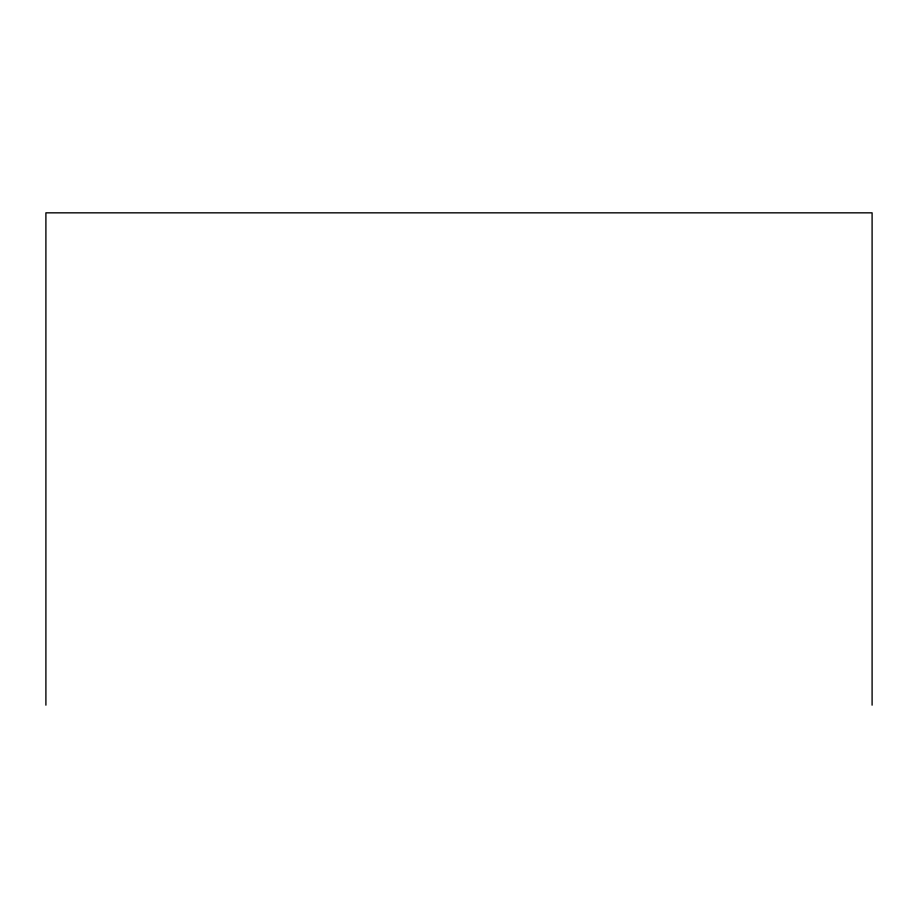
<?xml version="1.0" encoding="UTF-8"?>
<svg xmlns="http://www.w3.org/2000/svg" width="918" height="918" viewBox="0 0 918 918"><rect width="100%" height="100%" fill="white"/><g stroke="black" fill="none" stroke-linecap="round" stroke-linejoin="round"><path stroke-width="1.38" d="M872.1 705.162L872.1 212.838L45.9 212.838L45.9 705.162"/></g></svg>
